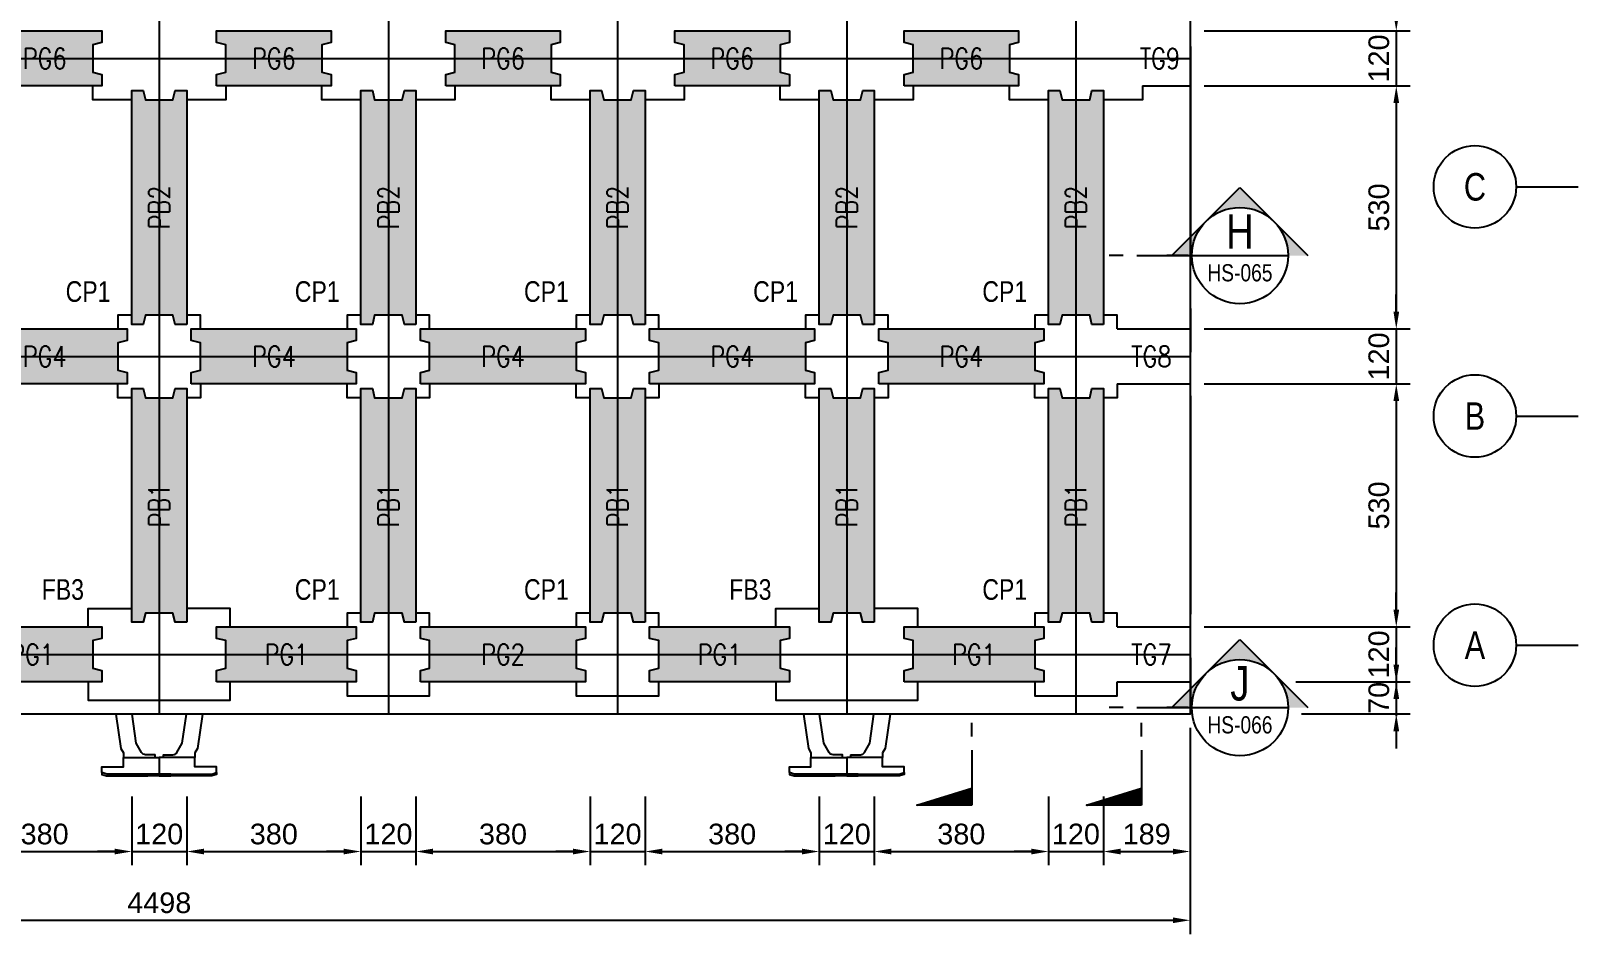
# Model space of a CAD drawing. Header units: millimetres. Extents: x 4668 to 40173, y -3560 to 14620.
# Drawn here: x 7717 to 11092, y 9608 to 11578 of the extents above; entities that cross this region are included whole.
import ezdxf
from ezdxf.enums import TextEntityAlignment as Align

# ---------------------------------------------------------------- set-up
doc = ezdxf.new("R2010")
doc.units = ezdxf.units.MM
doc.linetypes.add('CENTER', pattern=[50.8, 31.75, -6.35, 6.35, -6.35])
doc.linetypes.add('DASHED', pattern=[19.05, 12.7, -6.35])
doc.layers.get('0').transparency = 0.5
for name, color, linetype in [('DIM_03', 1, 'Continuous'), ('HB_DIM', 1, 'Continuous'), ('HB_SYMBOLS', 7, 'Continuous'), ('場鑄梁', 4, 'Continuous'), ('場鑄梁_TXT', 2, 'Continuous'), ('場鑄梁_虛線', 4, 'Continuous'), ('底圖', 7, 'Continuous'), ('防舷材', 7, 'Continuous'), ('預鑄梁', 7, 'Continuous'), ('預鑄梁_TXT', 2, 'Continuous'), ('預鑄梁_外緣', 7, 'Continuous'), ('預鑄樁帽', 6, 'Continuous'), ('預鑄樁帽_TXT', 2, 'Continuous')]:
    doc.layers.add(name, color=color, linetype=linetype)
doc.layers.add('預鑄梁_HATCH', color=253, linetype='Continuous', transparency=0.5)
doc.layers.get('預鑄樁帽').off()
doc.styles.get("Standard").update_dxf_attribs({"font": 'arial.ttf'})
doc.styles.add('結構平面-V3$0$STANDARD', font='ROMANS', dxfattribs={"width": 0.8, "bigfont": 'LCHINA.shx'})
doc.dimstyles.new('150cm', dxfattribs={"dimscale": 15, "dimtxt": 3, "dimasz": 2.5, "dimexe": 2, "dimexo": 2, "dimgap": 1, "dimtad": 1, "dimdsep": 46, "dimtxsty": 'Standard', "dimcen": 0, "dimclrt": 2, "dimadec": 0, "dimazin": 0, "dimtfac": 1, "dimtix": 1, "dimtmove": 2, "dimatfit": 3, "dimfxl": 1, "dimtolj": 1, "dimtzin": 0, "dimarcsym": 0})

# ---------------------------------------------------------------- blocks, each defined once
blk = doc.blocks.new('*D577')
at = {"layer": 'Defpoints', "color": 0}
for p in [(10246.5, 11578.2), (10246.5, 11458.2), (10695.5, 11458.2)]:
    blk.add_point(p, dxfattribs=at)
at = {"layer": 'HB_DIM', "color": 0, "lineweight": -2}
for p, q in [((10695.5, 11615.7), (10695.5, 11653.2)), ((10276.5, 11578.2), (10725.5, 11578.2)), ((10695.5, 11578.2), (10695.5, 11458.2)), ((10276.5, 11458.2), (10725.5, 11458.2)), ((10695.5, 11420.7), (10695.5, 11383.2))]:
    blk.add_line(p, q, dxfattribs=at)
at = {"layer": 'HB_DIM', "color": 0}
for points in [[(10689.3, 11615.7), (10701.8, 11615.7), (10695.5, 11578.2)], [(10701.8, 11420.7), (10689.3, 11420.7), (10695.5, 11458.2)]]:
    blk.add_solid(points, dxfattribs=at)
at = {"layer": 'HB_DIM', "color": 2, "insert": (10657.6, 11518.2), "char_height": 45, "attachment_point": 5, "rotation": 90}
blk.add_mtext('\\A1;120', dxfattribs=at)
blk = doc.blocks.new('*D578')
at = {"layer": 'Defpoints', "color": 0}
for p in [(10246.5, 11458.2), (10246.5, 10928.2), (10695.5, 10928.2)]:
    blk.add_point(p, dxfattribs=at)
at = {"layer": 'HB_DIM', "color": 0, "lineweight": -2}
for p, q in [((10276.5, 11458.2), (10725.5, 11458.2)), ((10695.5, 11420.7), (10695.5, 10965.7)), ((10276.5, 10928.2), (10725.5, 10928.2))]:
    blk.add_line(p, q, dxfattribs=at)
at = {"layer": 'HB_DIM', "color": 0}
for points in [[(10701.8, 11420.7), (10689.3, 11420.7), (10695.5, 11458.2)], [(10689.3, 10965.7), (10701.8, 10965.7), (10695.5, 10928.2)]]:
    blk.add_solid(points, dxfattribs=at)
at = {"layer": 'HB_DIM', "color": 2, "insert": (10657.6, 11193.2), "char_height": 45, "attachment_point": 5, "rotation": 90}
blk.add_mtext('\\A1;530', dxfattribs=at)
blk = doc.blocks.new('*D579')
at = {"layer": 'Defpoints', "color": 0}
for p in [(10246.5, 10928.2), (10246.5, 10808.2), (10695.5, 10808.2)]:
    blk.add_point(p, dxfattribs=at)
at = {"layer": 'HB_DIM', "color": 0, "lineweight": -2}
for p, q in [((10695.5, 10965.7), (10695.5, 11003.2)), ((10276.5, 10928.2), (10725.5, 10928.2)), ((10695.5, 10928.2), (10695.5, 10808.2)), ((10276.5, 10808.2), (10725.5, 10808.2)), ((10695.5, 10770.7), (10695.5, 10733.2))]:
    blk.add_line(p, q, dxfattribs=at)
at = {"layer": 'HB_DIM', "color": 0}
for points in [[(10689.3, 10965.7), (10701.8, 10965.7), (10695.5, 10928.2)], [(10701.8, 10770.7), (10689.3, 10770.7), (10695.5, 10808.2)]]:
    blk.add_solid(points, dxfattribs=at)
at = {"layer": 'HB_DIM', "color": 2, "insert": (10657.6, 10868.2), "char_height": 45, "attachment_point": 5, "rotation": 90}
blk.add_mtext('\\A1;120', dxfattribs=at)
blk = doc.blocks.new('*D580')
at = {"layer": 'Defpoints', "color": 0}
for p in [(10246.5, 10808.2), (10246.5, 10278.2), (10695.5, 10278.2)]:
    blk.add_point(p, dxfattribs=at)
at = {"layer": 'HB_DIM', "color": 0, "lineweight": -2}
for p, q in [((10276.5, 10808.2), (10725.5, 10808.2)), ((10695.5, 10770.7), (10695.5, 10315.7)), ((10276.5, 10278.2), (10725.5, 10278.2))]:
    blk.add_line(p, q, dxfattribs=at)
at = {"layer": 'HB_DIM', "color": 0}
for points in [[(10701.8, 10770.7), (10689.3, 10770.7), (10695.5, 10808.2)], [(10689.3, 10315.7), (10701.8, 10315.7), (10695.5, 10278.2)]]:
    blk.add_solid(points, dxfattribs=at)
at = {"layer": 'HB_DIM', "color": 2, "insert": (10657.6, 10543.2), "char_height": 45, "attachment_point": 5, "rotation": 90}
blk.add_mtext('\\A1;530', dxfattribs=at)
blk = doc.blocks.new('*D581')
at = {"layer": 'Defpoints', "color": 0}
for p in [(10246.5, 10278.2), (10446.7, 10158.2), (10695.5, 10158.2)]:
    blk.add_point(p, dxfattribs=at)
at = {"layer": 'HB_DIM', "color": 0, "lineweight": -2}
for p, q in [((10695.5, 10315.7), (10695.5, 10353.2)), ((10276.5, 10278.2), (10725.5, 10278.2)), ((10695.5, 10278.2), (10695.5, 10158.2)), ((10476.7, 10158.2), (10725.5, 10158.2)), ((10695.5, 10120.7), (10695.5, 10083.2))]:
    blk.add_line(p, q, dxfattribs=at)
at = {"layer": 'HB_DIM', "color": 0}
for points in [[(10689.3, 10315.7), (10701.8, 10315.7), (10695.5, 10278.2)], [(10701.8, 10120.7), (10689.3, 10120.7), (10695.5, 10158.2)]]:
    blk.add_solid(points, dxfattribs=at)
at = {"layer": 'HB_DIM', "color": 2, "insert": (10657.6, 10218.2), "char_height": 45, "attachment_point": 5, "rotation": 90}
blk.add_mtext('\\A1;120', dxfattribs=at)
blk = doc.blocks.new('*D582')
at = {"layer": 'Defpoints', "color": 0}
for p in [(10446.7, 10158.2), (10458.4, 10088.2), (10695.5, 10088.2)]:
    blk.add_point(p, dxfattribs=at)
at = {"layer": 'HB_DIM', "color": 0, "lineweight": -2}
for p, q in [((10695.5, 10195.7), (10695.5, 10233.2)), ((10476.7, 10158.2), (10725.5, 10158.2)), ((10695.5, 10158.2), (10695.5, 10088.2)), ((10488.4, 10088.2), (10725.5, 10088.2)), ((10695.5, 10050.7), (10695.5, 10013.2))]:
    blk.add_line(p, q, dxfattribs=at)
at = {"layer": 'HB_DIM', "color": 0}
for points in [[(10689.3, 10195.7), (10701.8, 10195.7), (10695.5, 10158.2)], [(10701.8, 10050.7), (10689.3, 10050.7), (10695.5, 10088.2)]]:
    blk.add_solid(points, dxfattribs=at)
at = {"layer": 'HB_DIM', "color": 2, "insert": (10657.6, 10123.2), "char_height": 45, "attachment_point": 5, "rotation": 90}
blk.add_mtext('\\A1;70', dxfattribs=at)
blk = doc.blocks.new('*D591')
at = {"layer": 'Defpoints', "color": 0}
for p in [(7556.5, 9938.2), (7936.5, 9938.2), (7936.5, 9788.2)]:
    blk.add_point(p, dxfattribs=at)
at = {"layer": 'HB_DIM', "color": 0, "lineweight": -2}
for p, q in [((7556.5, 9908.2), (7556.5, 9758.2)), ((7936.5, 9908.2), (7936.5, 9758.2)), ((7594, 9788.2), (7899, 9788.2))]:
    blk.add_line(p, q, dxfattribs=at)
at = {"layer": 'HB_DIM', "color": 0}
for points in [[(7594, 9794.4), (7594, 9781.9), (7556.5, 9788.2)], [(7899, 9781.9), (7899, 9794.4), (7936.5, 9788.2)]]:
    blk.add_solid(points, dxfattribs=at)
at = {"layer": 'HB_DIM', "color": 2, "insert": (7746.5, 9826.1), "char_height": 45, "attachment_point": 5}
blk.add_mtext('\\A1;380', dxfattribs=at)
blk = doc.blocks.new('*D592')
at = {"layer": 'Defpoints', "color": 0}
for p in [(7936.542706, 9938.159642), (8056.542706, 9938.159642), (8056.542706, 9788.159642)]:
    blk.add_point(p, dxfattribs=at)
at = {"layer": 'HB_DIM', "color": 0, "lineweight": -2}
for p, q in [((7936.542706, 9908.159642), (7936.542706, 9758.159642)), ((8056.542706, 9908.159642), (8056.542706, 9758.159642)), ((7899.042706, 9788.159642), (7861.542706, 9788.159642)), ((7936.542706, 9788.159642), (8056.542706, 9788.159642)), ((8094.042706, 9788.159642), (8131.542706, 9788.159642))]:
    blk.add_line(p, q, dxfattribs=at)
at = {"layer": 'HB_DIM', "color": 0}
for points in [[(7899.042706, 9781.909642), (7899.042706, 9794.409642), (7936.542706, 9788.159642)], [(8094.042706, 9794.409642), (8094.042706, 9781.909642), (8056.542706, 9788.159642)]]:
    blk.add_solid(points, dxfattribs=at)
at = {"layer": 'HB_DIM', "color": 2, "insert": (7996.542706, 9826.132142), "char_height": 45, "attachment_point": 5}
blk.add_mtext('\\A1;120', dxfattribs=at)
blk = doc.blocks.new('*D593')
at = {"layer": 'Defpoints', "color": 0}
for p in [(8056.5, 9938.2), (8436.5, 9938.2), (8436.5, 9788.2)]:
    blk.add_point(p, dxfattribs=at)
at = {"layer": 'HB_DIM', "color": 0, "lineweight": -2}
for p, q in [((8056.5, 9908.2), (8056.5, 9758.2)), ((8436.5, 9908.2), (8436.5, 9758.2)), ((8094, 9788.2), (8399, 9788.2))]:
    blk.add_line(p, q, dxfattribs=at)
at = {"layer": 'HB_DIM', "color": 0}
for points in [[(8094, 9794.4), (8094, 9781.9), (8056.5, 9788.2)], [(8399, 9781.9), (8399, 9794.4), (8436.5, 9788.2)]]:
    blk.add_solid(points, dxfattribs=at)
at = {"layer": 'HB_DIM', "color": 2, "insert": (8246.5, 9826.1), "char_height": 45, "attachment_point": 5}
blk.add_mtext('\\A1;380', dxfattribs=at)
blk = doc.blocks.new('*D594')
at = {"layer": 'Defpoints', "color": 0}
for p in [(8436.542706, 9938.159642), (8556.542706, 9938.159642), (8556.542706, 9788.159642)]:
    blk.add_point(p, dxfattribs=at)
at = {"layer": 'HB_DIM', "color": 0, "lineweight": -2}
for p, q in [((8436.542706, 9908.159642), (8436.542706, 9758.159642)), ((8556.542706, 9908.159642), (8556.542706, 9758.159642)), ((8399.042706, 9788.159642), (8361.542706, 9788.159642)), ((8436.542706, 9788.159642), (8556.542706, 9788.159642)), ((8594.042706, 9788.159642), (8631.542706, 9788.159642))]:
    blk.add_line(p, q, dxfattribs=at)
at = {"layer": 'HB_DIM', "color": 0}
for points in [[(8399.042706, 9781.909642), (8399.042706, 9794.409642), (8436.542706, 9788.159642)], [(8594.042706, 9794.409642), (8594.042706, 9781.909642), (8556.542706, 9788.159642)]]:
    blk.add_solid(points, dxfattribs=at)
at = {"layer": 'HB_DIM', "color": 2, "insert": (8496.542706, 9826.132142), "char_height": 45, "attachment_point": 5}
blk.add_mtext('\\A1;120', dxfattribs=at)
blk = doc.blocks.new('*D595')
at = {"layer": 'Defpoints', "color": 0}
for p in [(8556.5, 9938.2), (8936.5, 9938.2), (8936.5, 9788.2)]:
    blk.add_point(p, dxfattribs=at)
at = {"layer": 'HB_DIM', "color": 0, "lineweight": -2}
for p, q in [((8556.5, 9908.2), (8556.5, 9758.2)), ((8936.5, 9908.2), (8936.5, 9758.2)), ((8594, 9788.2), (8899, 9788.2))]:
    blk.add_line(p, q, dxfattribs=at)
at = {"layer": 'HB_DIM', "color": 0}
for points in [[(8594, 9794.4), (8594, 9781.9), (8556.5, 9788.2)], [(8899, 9781.9), (8899, 9794.4), (8936.5, 9788.2)]]:
    blk.add_solid(points, dxfattribs=at)
at = {"layer": 'HB_DIM', "color": 2, "insert": (8746.5, 9826.1), "char_height": 45, "attachment_point": 5}
blk.add_mtext('\\A1;380', dxfattribs=at)
blk = doc.blocks.new('*D596')
at = {"layer": 'Defpoints', "color": 0}
for p in [(8936.542706, 9938.159642), (9056.542706, 9938.159642), (9056.542706, 9788.159642)]:
    blk.add_point(p, dxfattribs=at)
at = {"layer": 'HB_DIM', "color": 0, "lineweight": -2}
for p, q in [((8936.542706, 9908.159642), (8936.542706, 9758.159642)), ((9056.542706, 9908.159642), (9056.542706, 9758.159642)), ((8899.042706, 9788.159642), (8861.542706, 9788.159642)), ((8936.542706, 9788.159642), (9056.542706, 9788.159642)), ((9094.042706, 9788.159642), (9131.542706, 9788.159642))]:
    blk.add_line(p, q, dxfattribs=at)
at = {"layer": 'HB_DIM', "color": 0}
for points in [[(8899.042706, 9781.909642), (8899.042706, 9794.409642), (8936.542706, 9788.159642)], [(9094.042706, 9794.409642), (9094.042706, 9781.909642), (9056.542706, 9788.159642)]]:
    blk.add_solid(points, dxfattribs=at)
at = {"layer": 'HB_DIM', "color": 2, "insert": (8996.542706, 9826.132142), "char_height": 45, "attachment_point": 5}
blk.add_mtext('\\A1;120', dxfattribs=at)
blk = doc.blocks.new('*D597')
at = {"layer": 'Defpoints', "color": 0}
for p in [(9056.5, 9938.2), (9436.5, 9938.2), (9436.5, 9788.2)]:
    blk.add_point(p, dxfattribs=at)
at = {"layer": 'HB_DIM', "color": 0, "lineweight": -2}
for p, q in [((9056.5, 9908.2), (9056.5, 9758.2)), ((9436.5, 9908.2), (9436.5, 9758.2)), ((9094, 9788.2), (9399, 9788.2))]:
    blk.add_line(p, q, dxfattribs=at)
at = {"layer": 'HB_DIM', "color": 0}
for points in [[(9094, 9794.4), (9094, 9781.9), (9056.5, 9788.2)], [(9399, 9781.9), (9399, 9794.4), (9436.5, 9788.2)]]:
    blk.add_solid(points, dxfattribs=at)
at = {"layer": 'HB_DIM', "color": 2, "insert": (9246.5, 9826.1), "char_height": 45, "attachment_point": 5}
blk.add_mtext('\\A1;380', dxfattribs=at)
blk = doc.blocks.new('*D598')
at = {"layer": 'Defpoints', "color": 0}
for p in [(9436.5, 9938.2), (9556.5, 9938.2), (9556.5, 9788.2)]:
    blk.add_point(p, dxfattribs=at)
at = {"layer": 'HB_DIM', "color": 0, "lineweight": -2}
for p, q in [((9436.5, 9908.2), (9436.5, 9758.2)), ((9556.5, 9908.2), (9556.5, 9758.2)), ((9399, 9788.2), (9361.5, 9788.2)), ((9436.5, 9788.2), (9556.5, 9788.2)), ((9594, 9788.2), (9631.5, 9788.2))]:
    blk.add_line(p, q, dxfattribs=at)
at = {"layer": 'HB_DIM', "color": 0}
for points in [[(9399, 9781.9), (9399, 9794.4), (9436.5, 9788.2)], [(9594, 9794.4), (9594, 9781.9), (9556.5, 9788.2)]]:
    blk.add_solid(points, dxfattribs=at)
at = {"layer": 'HB_DIM', "color": 2, "insert": (9496.5, 9826.1), "char_height": 45, "attachment_point": 5}
blk.add_mtext('\\A1;120', dxfattribs=at)
blk = doc.blocks.new('*D599')
at = {"layer": 'Defpoints', "color": 0}
for p in [(9556.5, 9938.2), (9936.5, 9938.2), (9936.5, 9788.2)]:
    blk.add_point(p, dxfattribs=at)
at = {"layer": 'HB_DIM', "color": 0, "lineweight": -2}
for p, q in [((9556.5, 9908.2), (9556.5, 9758.2)), ((9936.5, 9908.2), (9936.5, 9758.2)), ((9594, 9788.2), (9899, 9788.2))]:
    blk.add_line(p, q, dxfattribs=at)
at = {"layer": 'HB_DIM', "color": 0}
for points in [[(9594, 9794.4), (9594, 9781.9), (9556.5, 9788.2)], [(9899, 9781.9), (9899, 9794.4), (9936.5, 9788.2)]]:
    blk.add_solid(points, dxfattribs=at)
at = {"layer": 'HB_DIM', "color": 2, "insert": (9746.5, 9826.1), "char_height": 45, "attachment_point": 5}
blk.add_mtext('\\A1;380', dxfattribs=at)
blk = doc.blocks.new('*D600')
at = {"layer": 'Defpoints', "color": 0}
for p in [(9936.542706, 9938.159642), (10056.542706, 9938.159642), (10056.542706, 9788.159642)]:
    blk.add_point(p, dxfattribs=at)
at = {"layer": 'HB_DIM', "color": 0, "lineweight": -2}
for p, q in [((9936.542706, 9908.159642), (9936.542706, 9758.159642)), ((10056.542706, 9908.159642), (10056.542706, 9758.159642)), ((9899.042706, 9788.159642), (9861.542706, 9788.159642)), ((9936.542706, 9788.159642), (10056.542706, 9788.159642)), ((10094.042706, 9788.159642), (10131.542706, 9788.159642))]:
    blk.add_line(p, q, dxfattribs=at)
at = {"layer": 'HB_DIM', "color": 0}
for points in [[(9899.042706, 9781.909642), (9899.042706, 9794.409642), (9936.542706, 9788.159642)], [(10094.042706, 9794.409642), (10094.042706, 9781.909642), (10056.542706, 9788.159642)]]:
    blk.add_solid(points, dxfattribs=at)
at = {"layer": 'HB_DIM', "color": 2, "insert": (9996.542706, 9826.132142), "char_height": 45, "attachment_point": 5}
blk.add_mtext('\\A1;120', dxfattribs=at)
blk = doc.blocks.new('*D601')
at = {"layer": 'Defpoints', "color": 0}
for p in [(10245.5, 10088.2), (10056.5, 9938.2), (10245.5, 9788.2)]:
    blk.add_point(p, dxfattribs=at)
at = {"layer": 'HB_DIM', "color": 0, "lineweight": -2}
for p, q in [((10245.5, 10058.2), (10245.5, 9758.2)), ((10056.5, 9908.2), (10056.5, 9758.2)), ((10094, 9788.2), (10208, 9788.2))]:
    blk.add_line(p, q, dxfattribs=at)
at = {"layer": 'HB_DIM', "color": 0}
for points in [[(10094, 9794.4), (10094, 9781.9), (10056.5, 9788.2)], [(10208, 9781.9), (10208, 9794.4), (10245.5, 9788.2)]]:
    blk.add_solid(points, dxfattribs=at)
at = {"layer": 'HB_DIM', "color": 2, "insert": (10151, 9826.1), "char_height": 45, "attachment_point": 5}
blk.add_mtext('\\A1;189', dxfattribs=at)
blk = doc.blocks.new('*D602')
at = {"layer": 'Defpoints', "color": 0}
for p in [(5747.5, 10088.2), (10245.5, 10088.2), (10245.5, 9638.2)]:
    blk.add_point(p, dxfattribs=at)
at = {"layer": 'HB_DIM', "color": 0, "lineweight": -2}
for p, q in [((5747.5, 10058.2), (5747.5, 9608.2)), ((10245.5, 10058.2), (10245.5, 9608.2)), ((5785, 9638.2), (10208, 9638.2))]:
    blk.add_line(p, q, dxfattribs=at)
at = {"layer": 'HB_DIM', "color": 0}
for points in [[(5785, 9644.4), (5785, 9631.9), (5747.5, 9638.2)], [(10208, 9631.9), (10208, 9644.4), (10245.5, 9638.2)]]:
    blk.add_solid(points, dxfattribs=at)
at = {"layer": 'HB_DIM', "color": 2, "insert": (7996.5, 9676.1), "char_height": 45, "attachment_point": 5}
blk.add_mtext('\\A1;4498', dxfattribs=at)
blk = doc.blocks.new('gr_t')
at = {"layer": 'HB_SYMBOLS', "color": 4, "linetype": 'Continuous'}
blk.add_line((0, -6), (0, -15), dxfattribs=at)
blk.add_circle((0, 0), 6, dxfattribs=at)
at = {"layer": 'HB_SYMBOLS', "color": 4, "linetype": 'Continuous', "width": 0.8}
blk.add_attdef('A', text='', height=4.5, dxfattribs=at).set_placement((0, 0), align=Align.MIDDLE)
blk = doc.blocks.new('HP1250-flat-1')
at = {"color": 7, "linetype": 'Continuous'}
for points in [[(-0.947, 1.35), (-0.838, 0.601), (-0.78, 0.5), (-0.78, 0.4)], [(0.947, 1.35), (0.838, 0.601), (0.78, 0.5), (0.78, 0.4)]]:
    blk.add_lwpolyline(points, dxfattribs=at)
for points in [[(-0.09, 0.4), (-0.09, 0.457, 0.414214), (-0.095, 0.462), (-0.298, 0.462, -0.272631), (-0.385, 0.512), (-0.5, 0.715), (-0.594, 1.35)], [(0.09, 0.4), (0.09, 0.457, -0.414214), (0.095, 0.462), (0.298, 0.462, 0.272631), (0.385, 0.512), (0.5, 0.715), (0.594, 1.35)]]:
    blk.add_lwpolyline(points, format="xyb", dxfattribs=at)
for points in [[(0, 0.4), (0, 0.04), (-1.144, 0.04), (-1.25, 0.072), (-1.25, 0.2), (-0.78, 0.2), (-0.78, 0.4)], [(0, 0.4), (0, 0.04), (1.144, 0.04), (1.25, 0.072), (1.25, 0.2), (0.78, 0.2), (0.78, 0.4)], [(-1.15, 0), (-0.75, 0), (-0.75, 0.04), (-1.144, 0.04), (-1.25, 0.072), (-1.25, 0.03)], [(-0.75, 0.04), (-0.75, 0), (-0.25, 0), (-0.25, 0.04)], [(0, 0.04), (0, 0), (-0.25, 0), (-0.25, 0.04)], [(0, 0.04), (0, 0), (0.25, 0), (0.25, 0.04)], [(0.75, 0.04), (0.75, 0), (0.25, 0), (0.25, 0.04)], [(1.15, 0), (0.75, 0), (0.75, 0.04), (1.144, 0.04), (1.25, 0.072), (1.25, 0.03)]]:
    blk.add_lwpolyline(points, close=True, dxfattribs=at)
blk = doc.blocks.new('PG1')
at = {"layer": '預鑄梁_HATCH'}
blk.add_hatch(color=256, dxfattribs=at).paths.add_polyline_path([(0, 25), (0, 0), (305, 0), (305, 25), (285, 30), (285, 90), (305, 95), (305, 120), (0, 120), (0, 95), (20, 90), (20, 30)])
at = {"layer": '預鑄梁', "linetype": 'DASHED', "ltscale": 50}
blk.add_lwpolyline([(0, 0), (0, 25), (20, 30), (20, 90), (0, 95), (0, 120), (305, 120), (305, 95), (285, 90), (285, 30), (305, 25), (305, 0), (0, 0)], dxfattribs=at)
at = {"layer": '預鑄梁_外緣'}
blk.add_lwpolyline([(0, 0), (0, 25), (20, 30), (20, 90), (0, 95), (0, 120), (305, 120), (305, 95), (285, 90), (285, 30), (305, 25), (305, 0), (0, 0)], dxfattribs=at)
at = {"layer": '預鑄梁_TXT', "linetype": 'Continuous', "style": '結構平面-V3$0$STANDARD', "width": 0.8}
blk.add_text('PG1', height=45, rotation=0, dxfattribs=at).set_placement((152.5, 60), align=Align.MIDDLE)
blk = doc.blocks.new('PG2')
at = {"layer": '預鑄梁_HATCH'}
blk.add_hatch(color=256, dxfattribs=at).paths.add_polyline_path([(0, 25), (0, 0), (360, 0), (360, 25), (340, 30), (340, 90), (360, 95), (360, 120), (0, 120), (0, 95), (20, 90), (20, 30)])
at = {"layer": '預鑄梁', "linetype": 'DASHED', "ltscale": 50}
blk.add_lwpolyline([(0, 0), (0, 25), (20, 30), (20, 90), (0, 95), (0, 120), (360, 120), (360, 95), (340, 90), (340, 30), (360, 25), (360, 0), (0, 0)], dxfattribs=at)
at = {"layer": '預鑄梁_外緣'}
blk.add_lwpolyline([(0, 0), (0, 25), (20, 30), (20, 90), (0, 95), (0, 120), (360, 120), (360, 95), (340, 90), (340, 30), (360, 25), (360, 0), (0, 0)], dxfattribs=at)
at = {"layer": '預鑄梁_TXT', "linetype": 'Continuous', "style": '結構平面-V3$0$STANDARD', "width": 0.8}
blk.add_text('PG2', height=45, rotation=0, dxfattribs=at).set_placement((180, 60), align=Align.MIDDLE)
blk = doc.blocks.new('PG4')
at = {"layer": '預鑄梁_HATCH'}
blk.add_hatch(color=256, dxfattribs=at).paths.add_polyline_path([(0, 25), (0, 0), (360, 0), (360, 25), (340, 30), (340, 90), (360, 95), (360, 120), (0, 120), (0, 95), (20, 90), (20, 30)])
at = {"layer": '預鑄梁', "linetype": 'DASHED', "ltscale": 50}
blk.add_lwpolyline([(0, 0), (0, 25), (20, 30), (20, 90), (0, 95), (0, 120), (360, 120), (360, 95), (340, 90), (340, 30), (360, 25), (360, 0), (0, 0)], dxfattribs=at)
at = {"layer": '預鑄梁_外緣'}
blk.add_lwpolyline([(0, 0), (0, 25), (20, 30), (20, 90), (0, 95), (0, 120), (360, 120), (360, 95), (340, 90), (340, 30), (360, 25), (360, 0), (0, 0)], dxfattribs=at)
at = {"layer": '預鑄梁_TXT', "linetype": 'Continuous', "style": '結構平面-V3$0$STANDARD', "width": 0.8}
blk.add_text('PG4', height=45, rotation=0, dxfattribs=at).set_placement((180, 60), align=Align.MIDDLE)
blk = doc.blocks.new('PG6')
at = {"layer": '預鑄梁_HATCH'}
blk.add_hatch(color=256, dxfattribs=at).paths.add_polyline_path([(250, 0), (250, 25), (230, 30), (230, 90), (250, 95), (250, 120), (0, 120), (0, 95), (20, 90), (20, 30), (0, 25), (0, 0)])
at = {"layer": '預鑄梁', "linetype": 'DASHED', "ltscale": 50}
blk.add_lwpolyline([(0, 0), (0, 25), (20, 30), (20, 90), (0, 95), (0, 120), (250, 120), (250, 95), (230, 90), (230, 30), (250, 25), (250, 0), (0, 0)], dxfattribs=at)
at = {"layer": '預鑄梁_外緣'}
blk.add_lwpolyline([(0, 0), (0, 25), (20, 30), (20, 90), (0, 95), (0, 120), (250, 120), (250, 95), (230, 90), (230, 30), (250, 25), (250, 0), (0, 0)], dxfattribs=at)
at = {"layer": '預鑄梁_TXT', "linetype": 'Continuous', "style": '結構平面-V3$0$STANDARD', "width": 0.8}
blk.add_text('PG6', height=45, rotation=0, dxfattribs=at).set_placement((125, 60), align=Align.MIDDLE)
blk = doc.blocks.new('PB1')
at = {"layer": '預鑄梁_HATCH'}
blk.add_hatch(color=256, dxfattribs=at).paths.add_polyline_path([(-25, 0), (0, 0), (0, 510), (-25, 510), (-30, 490), (-90, 490), (-95, 510), (-120, 510), (-120, 0), (-95, 0), (-90, 20), (-30, 20)])
at = {"layer": '預鑄梁', "linetype": 'DASHED', "ltscale": 50}
blk.add_lwpolyline([(0, 0), (-25, 0), (-30, 20), (-90, 20), (-95, 0), (-120, 0), (-120, 510), (-95, 510), (-90, 490), (-30, 490), (-25, 510), (0, 510), (0, 0)], dxfattribs=at)
at = {"layer": '預鑄梁_外緣'}
blk.add_lwpolyline([(0, 0), (-25, 0), (-30, 20), (-90, 20), (-95, 0), (-120, 0), (-120, 510), (-95, 510), (-90, 490), (-30, 490), (-25, 510), (0, 510), (0, 0)], dxfattribs=at)
at = {"layer": '預鑄梁_TXT', "linetype": 'Continuous', "style": '結構平面-V3$0$STANDARD', "width": 0.8}
blk.add_text('PB1', height=45, rotation=90, dxfattribs=at).set_placement((-60, 255), align=Align.MIDDLE)
blk = doc.blocks.new('PB2')
at = {"layer": '預鑄梁_HATCH'}
blk.add_hatch(color=256, dxfattribs=at).paths.add_polyline_path([(-25, 0), (0, 0), (0, 510), (-25, 510), (-30, 490), (-90, 490), (-95, 510), (-120, 510), (-120, 0), (-95, 0), (-90, 20), (-30, 20)])
at = {"layer": '預鑄梁', "linetype": 'DASHED', "ltscale": 50}
blk.add_lwpolyline([(0, 0), (-25, 0), (-30, 20), (-90, 20), (-95, 0), (-120, 0), (-120, 510), (-95, 510), (-90, 490), (-30, 490), (-25, 510), (0, 510), (0, 0)], dxfattribs=at)
at = {"layer": '預鑄梁_外緣'}
blk.add_lwpolyline([(0, 0), (-25, 0), (-30, 20), (-90, 20), (-95, 0), (-120, 0), (-120, 510), (-95, 510), (-90, 490), (-30, 490), (-25, 510), (0, 510), (0, 0)], dxfattribs=at)
at = {"layer": '預鑄梁_TXT', "linetype": 'Continuous', "style": '結構平面-V3$0$STANDARD', "width": 0.8}
blk.add_text('PB2', height=45, rotation=90, dxfattribs=at).set_placement((-60, 255), align=Align.MIDDLE)
blk = doc.blocks.new('CP1')
at = {"layer": '預鑄樁帽_TXT', "linetype": 'Continuous', "width": 0.8}
blk.add_text('CP1', height=45, dxfattribs=at).set_placement((-255.3, 241.6), align=Align.MIDDLE)
blk = doc.blocks.new('FB3')
at = {"layer": '預鑄樁帽_TXT', "linetype": 'Continuous', "width": 0.8}
blk.add_text('FB3', height=45, dxfattribs=at).set_placement((-365.3, 241.6), align=Align.MIDDLE)
blk = doc.blocks.new('*X499')
at = {"color": 0, "linetype": 'Continuous'}
for p, q in [((80.77, 269.21), (81.6, 270.04)), ((80.94, 269.21), (81.86, 270.12)), ((81.12, 269.21), (82.11, 270.2)), ((81.3, 269.21), (82.37, 270.29)), ((81.47, 269.21), (82.63, 270.37)), ((81.65, 269.21), (82.89, 270.45)), ((81.83, 269.21), (83.14, 270.53)), ((82, 269.21), (83.4, 270.61)), ((82.18, 269.21), (83.66, 270.69)), ((82.36, 269.21), (83.91, 270.77)), ((82.53, 269.21), (84.17, 270.85)), ((82.71, 269.21), (84.43, 270.93)), ((82.89, 269.21), (84.69, 271.01)), ((83.06, 269.21), (84.94, 271.09)), ((83.24, 269.21), (85.2, 271.17)), ((83.42, 269.21), (85.46, 271.25)), ((83.59, 269.21), (85.71, 271.33)), ((83.77, 269.21), (85.97, 271.41)), ((83.95, 269.21), (86.23, 271.49)), ((84.12, 269.21), (86.49, 271.57)), ((84.3, 269.21), (86.74, 271.65)), ((84.48, 269.21), (86.93, 271.66)), ((84.65, 269.21), (86.93, 271.48)), ((84.83, 269.21), (86.93, 271.31)), ((85.01, 269.21), (86.93, 271.13)), ((85.19, 269.21), (86.93, 270.95)), ((85.36, 269.21), (86.93, 270.78)), ((85.54, 269.21), (86.93, 270.6)), ((85.72, 269.21), (86.93, 270.42)), ((85.89, 269.21), (86.93, 270.25)), ((86.07, 269.21), (86.93, 270.07)), ((79, 269.21), (79.03, 269.24)), ((79.17, 269.21), (79.29, 269.32)), ((79.35, 269.21), (79.54, 269.4)), ((79.53, 269.21), (79.8, 269.48)), ((79.71, 269.21), (80.06, 269.56)), ((79.88, 269.21), (80.31, 269.64)), ((80.06, 269.21), (80.57, 269.72)), ((80.24, 269.21), (80.83, 269.8)), ((80.41, 269.21), (81.09, 269.88)), ((80.59, 269.21), (81.34, 269.96)), ((86.25, 269.21), (86.93, 269.89)), ((86.42, 269.21), (86.93, 269.72)), ((86.6, 269.21), (86.93, 269.54)), ((86.78, 269.21), (86.93, 269.36))]:
    blk.add_line(p, q, dxfattribs=at)
blk = doc.blocks.new('SEND-n')
at = {"color": 3}
for p, q in [((8, 0), (0, 0)), ((10, 0), (12, 0))]:
    blk.add_line(p, q, dxfattribs=at)
at = {"color": 2, "linetype": 'Continuous'}
blk.add_lwpolyline([(0, 0), (0, 8), (2.5, 0)], close=True, dxfattribs=at)
at = {"color": 2, "linetype": 'Continuous', "rotation": 270}
blk.add_blockref('*X499', (-269.21, 86.93), dxfattribs=at)
blk = doc.blocks.new('SEC2U0-n')
at = {"color": 2, "linetype": 'Continuous'}
for p, q in [((-9.9, 0), (0, 9.9)), ((0, 9.9), (9.9, 0)), ((-7.51, 0), (-10.62, 0))]:
    blk.add_line(p, q, dxfattribs=at)
at = {"color": 3}
for p, q in [((-17, 0), (-19, 0)), ((-15, 0), (-7, 0))]:
    blk.add_line(p, q, dxfattribs=at)
at = {"color": 2, "linetype": 'Continuous'}
blk.add_circle((0, 0), 7, dxfattribs=at)
for points in [[(0, 9.9), (-3.5, 6.06), (-4.95, 4.95), (-4.26, 5.55)], [(0, 9.9), (-1.81, 6.76), (-3.5, 6.06), (-1.81, 6.76)], [(0, 9.9), (0, 7), (-1.81, 6.76), (-0.91, 6.94)], [(0, 9.9), (3.5, 6.06), (4.95, 4.95), (4.26, 5.55)], [(0, 9.9), (1.81, 6.76), (3.5, 6.06), (1.81, 6.76)], [(0, 9.9), (0, 7), (1.81, 6.76), (0.91, 6.94)], [(-9.9, 0), (-6.06, 3.5), (-4.95, 4.95), (-5.55, 4.26)], [(9.9, 0), (6.06, 3.5), (4.95, 4.95), (5.55, 4.26)], [(-9.9, 0), (-6.76, 1.81), (-6.06, 3.5), (-6.76, 1.81)], [(9.9, 0), (6.76, 1.81), (6.06, 3.5), (6.76, 1.81)], [(-9.9, 0), (-7, 0), (-6.76, 1.81), (-6.94, 0.91)], [(9.9, 0), (7, 0), (6.76, 1.81), (6.94, 0.91)]]:
    blk.add_solid(points, dxfattribs=at)
blk = doc.blocks.new('ST-n')
at = {"color": 2}
blk.add_line((-7, 0), (7, 0), dxfattribs=at)
blk.add_circle((0, 0), 7, dxfattribs=at)
at = {"color": 3, "width": 0.8}
blk.add_attdef('A', text='', height=4.5, dxfattribs=at).set_placement((0, 3.5), align=Align.MIDDLE)
at = {"color": 1, "width": 0.8}
blk.add_attdef('HB2002', text='', height=2.5, dxfattribs=at).set_placement((0, -2.5), align=Align.MIDDLE)

msp = doc.modelspace()

# ---------------------------------------------------------------- linework, layer by layer
at = {"layer": '場鑄梁'}
for p, q in [((10141.543, 11458.16), (10245.543, 11458.16)), ((10086.543, 10928.16), (10245.543, 10928.16)), ((10086.543, 10808.16), (10245.543, 10808.16)), ((10086.543, 10278.16), (10245.543, 10278.16)), ((10086.543, 10158.16), (10245.543, 10158.16))]:
    msp.add_line(p, q, dxfattribs=at)
for points in [[(7936.543, 11428.16), (7851.543, 11428.16), (7851.543, 11458.16)], [(8141.543, 11458.16), (8141.543, 11428.16), (8056.543, 11428.16)], [(8436.543, 11428.16), (8351.543, 11428.16), (8351.543, 11458.16)], [(8641.543, 11458.16), (8641.543, 11428.16), (8556.543, 11428.16)], [(8936.543, 11428.16), (8851.543, 11428.16), (8851.543, 11458.16)], [(9141.543, 11458.16), (9141.543, 11428.16), (9056.543, 11428.16)], [(9436.543, 11428.16), (9351.543, 11428.16), (9351.543, 11458.16)], [(9641.543, 11458.16), (9641.543, 11428.16), (9556.543, 11428.16)], [(9936.543, 11428.16), (9851.543, 11428.16), (9851.543, 11458.16)], [(10141.543, 11458.16), (10141.543, 11428.16), (10056.543, 11428.16)], [(7936.543, 10958.16), (7906.543, 10958.16), (7906.543, 10928.16)], [(8086.543, 10928.16), (8086.543, 10958.16), (8056.543, 10958.16)], [(8436.543, 10958.16), (8406.543, 10958.16), (8406.543, 10928.16)], [(8586.543, 10928.16), (8586.543, 10958.16), (8556.543, 10958.16)], [(8936.543, 10958.16), (8906.543, 10958.16), (8906.543, 10928.16)], [(9086.543, 10928.16), (9086.543, 10958.16), (9056.543, 10958.16)], [(9436.543, 10958.16), (9406.543, 10958.16), (9406.543, 10928.16)], [(9586.543, 10928.16), (9586.543, 10958.16), (9556.543, 10958.16)], [(9936.543, 10958.16), (9906.543, 10958.16), (9906.543, 10928.16)], [(10086.543, 10928.16), (10086.543, 10958.16), (10056.543, 10958.16)], [(7936.543, 10778.16), (7906.543, 10778.16), (7906.543, 10808.16)], [(8086.543, 10808.16), (8086.543, 10778.16), (8056.543, 10778.16)], [(8436.543, 10778.16), (8406.543, 10778.16), (8406.543, 10808.16)], [(8586.543, 10808.16), (8586.543, 10778.16), (8556.543, 10778.16)], [(8936.543, 10778.16), (8906.543, 10778.16), (8906.543, 10808.16)], [(9086.543, 10808.16), (9086.543, 10778.16), (9056.543, 10778.16)], [(9436.543, 10778.16), (9406.543, 10778.16), (9406.543, 10808.16)], [(9586.543, 10808.16), (9586.543, 10778.16), (9556.543, 10778.16)], [(9936.543, 10778.16), (9906.543, 10778.16), (9906.543, 10808.16)], [(10086.543, 10808.16), (10086.543, 10778.16), (10056.543, 10778.16)], [(7841.543, 10278.16), (7841.543, 10318.16), (7936.543, 10318.16)], [(8151.543, 10278.16), (8151.543, 10318.16), (8056.543, 10318.16)], [(8436.543, 10308.16), (8406.543, 10308.16), (8406.543, 10278.16)], [(8586.543, 10278.16), (8586.543, 10308.16), (8556.543, 10308.16)], [(8936.543, 10308.16), (8906.543, 10308.16), (8906.543, 10278.16)], [(9086.543, 10278.16), (9086.543, 10308.16), (9056.543, 10308.16)], [(9341.543, 10278.16), (9341.543, 10318.16), (9436.543, 10318.16)], [(9651.543, 10278.16), (9651.543, 10318.16), (9556.543, 10318.16)], [(9936.543, 10308.16), (9906.543, 10308.16), (9906.543, 10278.16)], [(10086.543, 10278.16), (10086.543, 10308.16), (10056.543, 10308.16)], [(7841.543, 10158.16), (7841.543, 10118.16), (8151.543, 10118.16), (8151.543, 10158.16)], [(8406.543, 10158.16), (8406.543, 10128.16), (8586.543, 10128.16), (8586.543, 10158.16)], [(8906.543, 10158.16), (8906.543, 10128.16), (9086.543, 10128.16), (9086.543, 10158.16)], [(9341.543, 10158.16), (9341.543, 10118.16), (9651.543, 10118.16), (9651.543, 10158.16)], [(9906.543, 10158.16), (9906.543, 10128.16), (10086.543, 10128.16), (10086.543, 10158.16)]]:
    msp.add_lwpolyline(points, dxfattribs=at)
at = {"layer": '場鑄梁_虛線', "linetype": 'DASHED', "ltscale": 50}
for p, q in [((10141.543, 11458.16), (10245.543, 11458.16)), ((10086.543, 10928.16), (10245.543, 10928.16)), ((10086.543, 10808.16), (10245.543, 10808.16)), ((10086.543, 10278.16), (10245.543, 10278.16)), ((10086.543, 10158.16), (10245.543, 10158.16))]:
    msp.add_line(p, q, dxfattribs=at)
for points in [[(7936.543, 11428.16), (7851.543, 11428.16), (7851.543, 11458.16)], [(8141.543, 11458.16), (8141.543, 11428.16), (8056.543, 11428.16)], [(8436.543, 11428.16), (8351.543, 11428.16), (8351.543, 11458.16)], [(8641.543, 11458.16), (8641.543, 11428.16), (8556.543, 11428.16)], [(8936.543, 11428.16), (8851.543, 11428.16), (8851.543, 11458.16)], [(9141.543, 11458.16), (9141.543, 11428.16), (9056.543, 11428.16)], [(9436.543, 11428.16), (9351.543, 11428.16), (9351.543, 11458.16)], [(9641.543, 11458.16), (9641.543, 11428.16), (9556.543, 11428.16)], [(9936.543, 11428.16), (9851.543, 11428.16), (9851.543, 11458.16)], [(10141.543, 11458.16), (10141.543, 11428.16), (10056.543, 11428.16)], [(7936.543, 10958.16), (7906.543, 10958.16), (7906.543, 10928.16)], [(8086.543, 10928.16), (8086.543, 10958.16), (8056.543, 10958.16)], [(8436.543, 10958.16), (8406.543, 10958.16), (8406.543, 10928.16)], [(8586.543, 10928.16), (8586.543, 10958.16), (8556.543, 10958.16)], [(8936.543, 10958.16), (8906.543, 10958.16), (8906.543, 10928.16)], [(9086.543, 10928.16), (9086.543, 10958.16), (9056.543, 10958.16)], [(9436.543, 10958.16), (9406.543, 10958.16), (9406.543, 10928.16)], [(9586.543, 10928.16), (9586.543, 10958.16), (9556.543, 10958.16)], [(9936.543, 10958.16), (9906.543, 10958.16), (9906.543, 10928.16)], [(10086.543, 10928.16), (10086.543, 10958.16), (10056.543, 10958.16)], [(7936.543, 10778.16), (7906.543, 10778.16), (7906.543, 10808.16)], [(8086.543, 10808.16), (8086.543, 10778.16), (8056.543, 10778.16)], [(8436.543, 10778.16), (8406.543, 10778.16), (8406.543, 10808.16)], [(8586.543, 10808.16), (8586.543, 10778.16), (8556.543, 10778.16)], [(8936.543, 10778.16), (8906.543, 10778.16), (8906.543, 10808.16)], [(9086.543, 10808.16), (9086.543, 10778.16), (9056.543, 10778.16)], [(9436.543, 10778.16), (9406.543, 10778.16), (9406.543, 10808.16)], [(9586.543, 10808.16), (9586.543, 10778.16), (9556.543, 10778.16)], [(9936.543, 10778.16), (9906.543, 10778.16), (9906.543, 10808.16)], [(10086.543, 10808.16), (10086.543, 10778.16), (10056.543, 10778.16)], [(7841.543, 10278.16), (7841.543, 10318.16), (7936.543, 10318.16)], [(8151.543, 10278.16), (8151.543, 10318.16), (8056.543, 10318.16)], [(8436.543, 10308.16), (8406.543, 10308.16), (8406.543, 10278.16)], [(8586.543, 10278.16), (8586.543, 10308.16), (8556.543, 10308.16)], [(8936.543, 10308.16), (8906.543, 10308.16), (8906.543, 10278.16)], [(9086.543, 10278.16), (9086.543, 10308.16), (9056.543, 10308.16)], [(9341.543, 10278.16), (9341.543, 10318.16), (9436.543, 10318.16)], [(9651.543, 10278.16), (9651.543, 10318.16), (9556.543, 10318.16)], [(9936.543, 10308.16), (9906.543, 10308.16), (9906.543, 10278.16)], [(10086.543, 10278.16), (10086.543, 10308.16), (10056.543, 10308.16)], [(7841.543, 10158.16), (7841.543, 10118.16), (8151.543, 10118.16), (8151.543, 10158.16)], [(8406.543, 10158.16), (8406.543, 10128.16), (8586.543, 10128.16), (8586.543, 10158.16)], [(8906.543, 10158.16), (8906.543, 10128.16), (9086.543, 10128.16), (9086.543, 10158.16)], [(9341.543, 10158.16), (9341.543, 10118.16), (9651.543, 10118.16), (9651.543, 10158.16)], [(9906.543, 10158.16), (9906.543, 10128.16), (10086.543, 10128.16), (10086.543, 10158.16)]]:
    msp.add_lwpolyline(points, dxfattribs=at)
at = {"layer": '底圖', "color": 252, "linetype": 'CENTER', "ltscale": 150}
for p, q in [((7996.543, 13068.16), (7996.543, 10088.16)), ((8496.543, 13068.16), (8496.543, 10088.16)), ((8996.543, 13068.16), (8996.543, 10088.16)), ((9496.543, 13068.16), (9496.543, 10088.16)), ((9996.543, 13068.16), (9996.543, 10088.16)), ((5747.543, 11518.16), (10246.543, 11518.16)), ((5747.543, 10868.16), (10246.543, 10868.16)), ((5747.543, 10218.16), (10246.543, 10218.16))]:
    msp.add_line(p, q, dxfattribs=at)
at = {"layer": '底圖', "linetype": 'CENTER', "ltscale": 15}
msp.add_line((10246.543, 13068.16), (10246.543, 10088.16), dxfattribs=at)
at = {"layer": '底圖', "color": 4, "linetype": 'Continuous'}
msp.add_lwpolyline([(10245.543, 13068.16), (10245.543, 10088.16), (5747.543, 10088.16), (5747.543, 13068.16), (10245.543, 13068.16)], dxfattribs=at)

# ---------------------------------------------------------------- block references
at = {"layer": 'DIM_03', "xscale": 14.99999999999999, "yscale": 14.99999999999999, "zscale": 14.99999999999999, "rotation": 8.610337444451461e-07}
for p in [(10354.371, 11088.16), (10354.371, 10102.045)]:
    msp.add_blockref('SEC2U0-n', p, dxfattribs=at)
at = {"layer": 'DIM_03', "linetype": 'Continuous'}
ref = msp.add_blockref('ST-n', (10354.371, 11088.16), dxfattribs=dict(at, xscale=14.99999999999999, yscale=14.99999999999999, zscale=14.99999999999999, rotation=7.778253450905704e-07))
ref.add_attrib('HB2002', 'HS-065', dxfattribs={"layer": '0', "color": 1, "height": 37.5, "rotation": 359.999999, "width": 0.8}).set_placement((10354.371, 11050.66), align=Align.MIDDLE)
ref.add_attrib('A', 'H', dxfattribs={"layer": '0', "color": 3, "height": 75, "rotation": 359.999999, "width": 0.8}).set_placement((10354.371, 11140.66), align=Align.MIDDLE)
ref = msp.add_blockref('ST-n', (10354.371, 10102.045), dxfattribs=dict(at, xscale=14.99999999999999, yscale=14.99999999999999, zscale=14.99999999999999, rotation=7.778253450905704e-07))
ref.add_attrib('HB2002', 'HS-066', dxfattribs={"layer": '0', "color": 1, "height": 37.5, "rotation": 359.999999, "width": 0.8}).set_placement((10354.371, 10064.545), align=Align.MIDDLE)
ref.add_attrib('A', 'J', dxfattribs={"layer": '0', "color": 3, "height": 75, "rotation": 359.999999, "width": 0.8}).set_placement((10354.371, 10154.545), align=Align.MIDDLE)
at = {"layer": 'DIM_03', "linetype": 'Continuous', "xscale": 14.99999999999999, "yscale": 14.99999999999999, "zscale": 14.99999999999999, "rotation": 90.00000086094916}
for p in [(9769.51, 9888.996), (10139.967, 9888.996)]:
    msp.add_blockref('SEND-n', p, dxfattribs=at)
at = {"layer": '底圖'}
ref = msp.add_blockref('gr_t', (10867.117, 11238.16), dxfattribs=dict(at, xscale=15, yscale=15, zscale=15, rotation=90))
ref.add_attrib('A', 'C', dxfattribs={"layer": 'HB_SYMBOLS', "color": 4, "linetype": 'Continuous', "height": 60, "width": 0.8}).set_placement((10867.117, 11238.16), align=Align.MIDDLE)
ref = msp.add_blockref('gr_t', (10867.117, 10738.16), dxfattribs=dict(at, xscale=15, yscale=15, zscale=15, rotation=90))
ref.add_attrib('A', 'B', dxfattribs={"layer": 'HB_SYMBOLS', "color": 4, "linetype": 'Continuous', "height": 60, "width": 0.8}).set_placement((10867.117, 10738.16), align=Align.MIDDLE)
ref = msp.add_blockref('gr_t', (10867.117, 10238.16), dxfattribs=dict(at, xscale=15, yscale=15, zscale=15, rotation=90))
ref.add_attrib('A', 'A', dxfattribs={"layer": 'HB_SYMBOLS', "color": 4, "linetype": 'Continuous', "height": 60, "width": 0.8}).set_placement((10867.117, 10238.16), align=Align.MIDDLE)
at = {"layer": '防舷材', "xscale": 100, "yscale": 100, "zscale": 100}
for p in [(7996.543, 9953.16), (9496.543, 9953.16)]:
    msp.add_blockref('HP1250-flat-1', p, dxfattribs=at)
at = {"layer": '預鑄梁'}
for name, p in [('PG6', (7621.543, 11458.16)), ('PG6', (8121.543, 11458.16)), ('PG6', (8621.543, 11458.16)), ('PG6', (9121.543, 11458.16)), ('PG6', (9621.543, 11458.16)), ('PB2', (8056.543, 10938.16)), ('PB2', (8556.543, 10938.16)), ('PB2', (9056.543, 10938.16)), ('PB2', (9556.543, 10938.16)), ('PB2', (10056.543, 10938.16)), ('PG4', (7566.543, 10808.16)), ('PG4', (8066.543, 10808.16)), ('PG4', (8566.543, 10808.16)), ('PG4', (9066.543, 10808.16)), ('PG4', (9566.543, 10808.16)), ('PB1', (8056.543, 10288.16)), ('PB1', (8556.543, 10288.16)), ('PB1', (9056.543, 10288.16)), ('PB1', (9556.543, 10288.16)), ('PB1', (10056.543, 10288.16)), ('PG1', (7566.543, 10158.16)), ('PG1', (8121.543, 10158.16)), ('PG2', (8566.543, 10158.16)), ('PG1', (9066.543, 10158.16)), ('PG1', (9621.543, 10158.16))]:
    msp.add_blockref(name, p, dxfattribs=at)
at = {"layer": '預鑄樁帽'}
for name, p in [('CP1', (8096.543, 10768.16)), ('CP1', (8596.543, 10768.16)), ('CP1', (9096.543, 10768.16)), ('CP1', (9596.543, 10768.16)), ('CP1', (10096.543, 10768.16)), ('FB3', (8151.543, 10118.16)), ('CP1', (8596.543, 10118.16)), ('CP1', (9096.543, 10118.16)), ('FB3', (9651.543, 10118.16)), ('CP1', (10096.543, 10118.16))]:
    msp.add_blockref(name, p, dxfattribs=at)

# ---------------------------------------------------------------- texts
at = {"layer": '場鑄梁_TXT', "color": 2, "style": '結構平面-V3$0$STANDARD', "width": 0.8}
for s, p in [('TG9', (10179.785, 11518.16)), ('TG8', (10161.183, 10868.16)), ('TG7', (10161.183, 10218.16))]:
    msp.add_text(s, height=45, rotation=0, dxfattribs=at).set_placement(p, align=Align.MIDDLE)

# ---------------------------------------------------------------- dimensions: what is measured, and where the dimension line sits
at = {"layer": 'HB_DIM'}
for base, p1, p2, picture, middle in [((10695.543, 11458.16), (10246.543, 11578.16), (10246.543, 11458.16), '*D577', (10657.57, 11518.16)), ((10695.543, 10928.16), (10246.543, 11458.16), (10246.543, 10928.16), '*D578', (10657.57, 11193.16)), ((10695.543, 10808.16), (10246.543, 10928.16), (10246.543, 10808.16), '*D579', (10657.57, 10868.16)), ((10695.543, 10278.16), (10246.543, 10808.16), (10246.543, 10278.16), '*D580', (10657.57, 10543.16)), ((10695.543, 10158.16), (10246.543, 10278.16), (10446.749, 10158.16), '*D581', (10657.57, 10218.16)), ((10695.543, 10088.16), (10446.749, 10158.16), (10458.449, 10088.16), '*D582', (10657.57, 10123.16))]:
    dim = msp.add_linear_dim(base=base, p1=p1, p2=p2, angle=90, dimstyle='150cm', dxfattribs=at)
    dim.commit()
    dim.dimension.update_dxf_attribs({"geometry": picture, "text_midpoint": middle})
for base, p1, p2, picture, middle in [((10245.543, 9638.16), (5747.543, 10088.16), (10245.543, 10088.16), '*D602', (7996.543, 9676.132)), ((10245.543, 9788.16), (10056.543, 9938.16), (10245.543, 10088.16), '*D601', (10151.043, 9826.132)), ((7936.543, 9788.16), (7556.543, 9938.16), (7936.543, 9938.16), '*D591', (7746.543, 9826.132)), ((8056.543, 9788.16), (7936.543, 9938.16), (8056.543, 9938.16), '*D592', (7996.543, 9826.132)), ((8436.543, 9788.16), (8056.543, 9938.16), (8436.543, 9938.16), '*D593', (8246.543, 9826.132)), ((8556.543, 9788.16), (8436.543, 9938.16), (8556.543, 9938.16), '*D594', (8496.543, 9826.132)), ((8936.543, 9788.16), (8556.543, 9938.16), (8936.543, 9938.16), '*D595', (8746.543, 9826.132)), ((9056.543, 9788.16), (8936.543, 9938.16), (9056.543, 9938.16), '*D596', (8996.543, 9826.132)), ((9436.543, 9788.16), (9056.543, 9938.16), (9436.543, 9938.16), '*D597', (9246.543, 9826.132)), ((9556.543, 9788.16), (9436.543, 9938.16), (9556.543, 9938.16), '*D598', (9496.543, 9826.132)), ((9936.543, 9788.16), (9556.543, 9938.16), (9936.543, 9938.16), '*D599', (9746.543, 9826.132)), ((10056.543, 9788.16), (9936.543, 9938.16), (10056.543, 9938.16), '*D600', (9996.543, 9826.132))]:
    dim = msp.add_linear_dim(base=base, p1=p1, p2=p2, dimstyle='150cm', dxfattribs=at)
    dim.commit()
    dim.dimension.update_dxf_attribs({"geometry": picture, "text_midpoint": middle})

doc.saveas('drawing.dxf')
